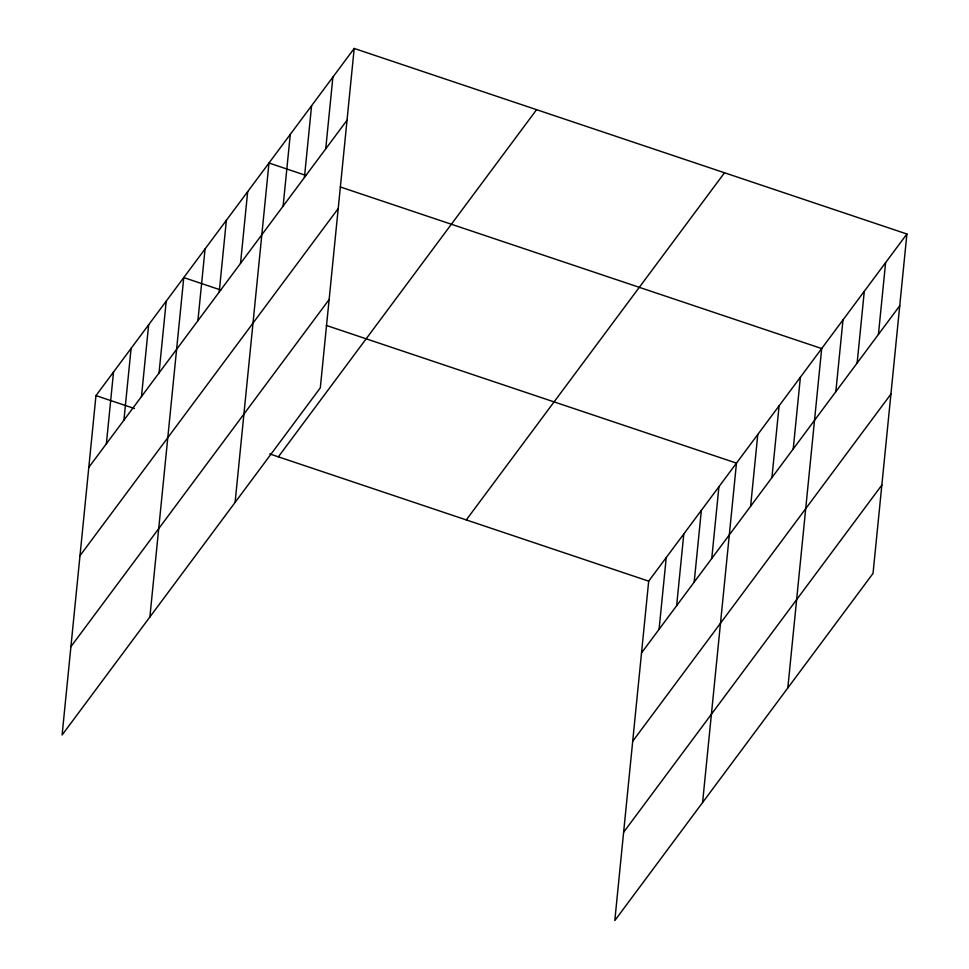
<?xml version="1.0" encoding="UTF-8"?>
<svg xmlns="http://www.w3.org/2000/svg" width="969" height="969" viewBox="0 0 969 969"><rect width="100%" height="100%" fill="white"/><g stroke="black" fill="none" stroke-linecap="round" stroke-linejoin="round"><path stroke-width="1.45" d="M354.194 48.45L95.967 395.606L62.101 734.999L320.315 387.842L354.194 48.45L906.899 234.001L873.033 573.394L614.806 920.55L648.685 581.158L906.899 234.001M106.372 443.766L113.53 371.999M123.923 420.171L131.094 348.392M141.486 396.563L148.645 324.785M159.049 372.956L166.208 301.177M149.892 616.962L183.771 277.57L220.811 290.01M197.906 320.703L205.065 248.936M219.212 292.069L226.371 220.29M240.518 263.423L247.676 191.656M235.104 502.402L268.982 163.01L306.022 175.45M283.118 206.143L290.288 134.376M304.423 177.509L311.582 105.73M325.729 148.863L332.888 77.096M659.077 629.317L666.248 557.55M676.641 605.722L683.799 533.943M694.192 582.115L701.362 510.336M711.755 558.507L718.925 486.729M702.598 802.514L736.476 463.121L326.262 325.414M750.624 506.254L757.782 434.487M771.918 477.62L779.088 405.841M793.223 448.974L800.394 377.207M787.821 687.954L821.688 348.561L340.228 186.932M835.835 391.694L842.994 319.927M857.129 363.06L864.3 291.281M878.435 334.414L885.605 262.647M88.809 467.373L347.023 120.217M79.991 555.697L338.217 208.541M70.907 646.686L329.133 299.53M278.369 456.835L536.584 109.679M466.283 519.929L724.509 172.773M641.514 652.924L899.741 305.768M632.709 741.249L890.923 394.092M623.624 832.238L881.838 485.081M95.967 395.606L134.449 408.518M269.818 453.964L648.685 581.158"/></g></svg>
